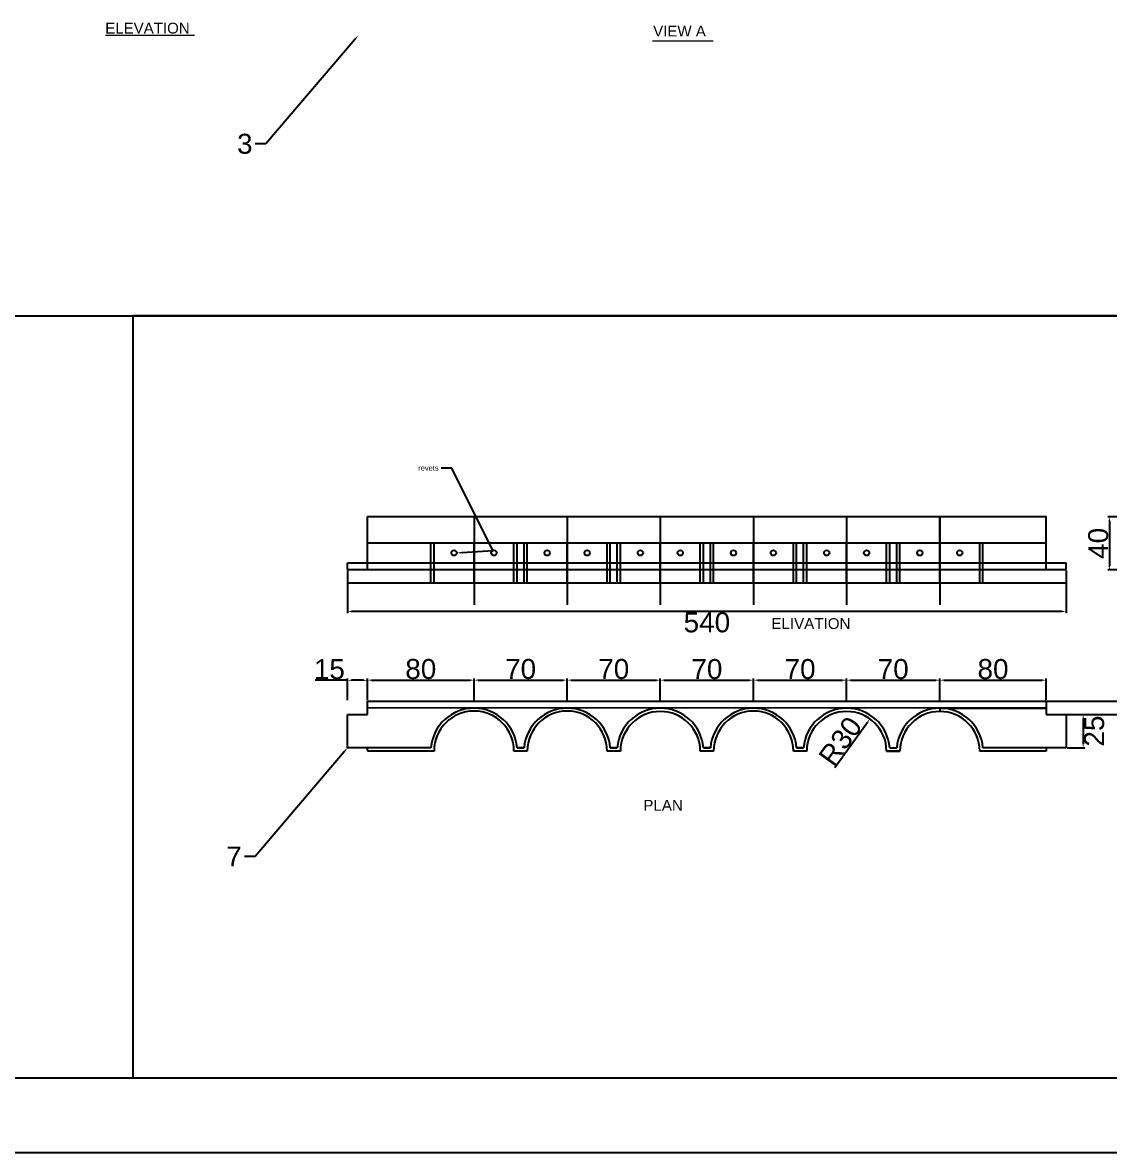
# Model space of a CAD drawing. Header units: millimetres. Extents: x -3009 to 55097, y -2803 to 5841.
# Drawn here: x 49385 to 50202, y -1701 to -852 of the extents above; entities that cross this region are included whole.
import ezdxf
from ezdxf import colors
from ezdxf.entities.mleader import LeaderData, LeaderLine
from ezdxf.math import Vec2, Vec3

# ---------------------------------------------------------------- set-up
doc = ezdxf.new("R2010")
doc.units = ezdxf.units.MM
for name, color, linetype in [('DIM', 10, 'Continuous'), ('PDF2_Geometry', 7, 'Continuous'), ('PDF2_Text', 7, 'Continuous'), ('SC', 5, 'Continuous')]:
    doc.layers.add(name, color=color, linetype=linetype)
doc.layers.add('PDF_PDF_PDF_NAME PLATE', color=230, linetype='Continuous', true_color=0xff007f)
doc.styles.add('PDF F1', font='arial.ttf')
doc.styles.get("Standard").update_dxf_attribs({"font": 'arial.ttf', "height": 15})
doc.dimstyles.new('DIM', dxfattribs={"dimtxt": 15, "dimasz": 3, "dimexe": 1.25, "dimexo": 0.625, "dimtad": 2, "dimtoh": 1, "dimdec": 0, "dimtxsty": 'Standard', "dimcen": 2.5, "dimclrd": 1, "dimclre": 4, "dimclrt": 1, "dimadec": 0, "dimazin": 0, "dimtfac": 1, "dimtdec": 0, "dimtmove": 0, "dimatfit": 3, "dimfxl": 1, "dimtfillclr": 4, "dimarcsym": 0})

# ---------------------------------------------------------------- blocks, each defined once
blk = doc.blocks.new('*D288')
at = {"layer": 'Defpoints', "color": 0, "transparency": 16777216}
for p in [(49629.47, -1263.33), (50169.47, -1263.33), (49629.47, -1294.8)]:
    blk.add_point(p, dxfattribs=at)
at = {"layer": 'DIM', "color": 4, "lineweight": -2, "transparency": 16777216}
for p, q in [((49629.47, -1263.96), (49629.47, -1296.05)), ((50169.47, -1263.96), (50169.47, -1296.05))]:
    blk.add_line(p, q, dxfattribs=at)
at = {"layer": 'DIM', "color": 1, "lineweight": -2, "transparency": 16777216}
blk.add_line((50166.47, -1294.8), (49632.47, -1294.8), dxfattribs=at)
at = {"layer": 'DIM', "color": 1, "transparency": 16777216}
for points in [[(49632.47, -1294.3), (49632.47, -1295.3), (49629.47, -1294.8)], [(50166.47, -1294.3), (50166.47, -1295.3), (50169.47, -1294.8)]]:
    blk.add_solid(points, dxfattribs=at)
at = {"layer": 'DIM', "color": 1, "transparency": 16777216, "insert": (49899.47, -1303.08), "char_height": 15, "attachment_point": 5}
blk.add_mtext('540', dxfattribs=at)
blk = doc.blocks.new('*D289')
at = {"layer": 'Defpoints', "color": 0, "transparency": 16777216}
for p in [(49629.47, -1346.53), (49629.47, -1362.2), (49644.47, -1362.2)]:
    blk.add_point(p, dxfattribs=at)
at = {"layer": 'DIM', "color": 1, "lineweight": -2, "transparency": 16777216}
for p, q in [((49629.47, -1346.53), (49605.04, -1346.53)), ((49641.47, -1346.53), (49632.47, -1346.53))]:
    blk.add_line(p, q, dxfattribs=at)
at = {"layer": 'DIM', "color": 4, "lineweight": -2, "transparency": 16777216}
for p, q in [((49629.47, -1361.57), (49629.47, -1345.28)), ((49644.47, -1361.57), (49644.47, -1345.28))]:
    blk.add_line(p, q, dxfattribs=at)
at = {"layer": 'DIM', "color": 1, "transparency": 16777216}
for points in [[(49632.47, -1346.03), (49632.47, -1347.03), (49629.47, -1346.53)], [(49641.47, -1346.03), (49641.47, -1347.03), (49644.47, -1346.53)]]:
    blk.add_solid(points, dxfattribs=at)
at = {"layer": 'DIM', "color": 1, "transparency": 16777216, "insert": (49615.75, -1338.24), "char_height": 15, "attachment_point": 5}
blk.add_mtext('15', dxfattribs=at)
blk = doc.blocks.new('*D290')
at = {"layer": 'Defpoints', "color": 0, "transparency": 16777216}
for p in [(49724.47, -1346.42), (49644.47, -1362.2), (49724.47, -1362.2)]:
    blk.add_point(p, dxfattribs=at)
at = {"layer": 'DIM', "color": 4, "lineweight": -2, "transparency": 16777216}
for p, q in [((49644.47, -1361.57), (49644.47, -1345.17)), ((49724.47, -1361.57), (49724.47, -1345.17))]:
    blk.add_line(p, q, dxfattribs=at)
at = {"layer": 'DIM', "color": 1, "lineweight": -2, "transparency": 16777216}
blk.add_line((49647.47, -1346.42), (49721.47, -1346.42), dxfattribs=at)
at = {"layer": 'DIM', "color": 1, "transparency": 16777216}
for points in [[(49647.47, -1345.92), (49647.47, -1346.92), (49644.47, -1346.42)], [(49721.47, -1345.92), (49721.47, -1346.92), (49724.47, -1346.42)]]:
    blk.add_solid(points, dxfattribs=at)
at = {"layer": 'DIM', "color": 1, "transparency": 16777216, "insert": (49684.47, -1338.13), "char_height": 15, "attachment_point": 5}
blk.add_mtext('80', dxfattribs=at)
blk = doc.blocks.new('*D291')
at = {"layer": 'Defpoints', "color": 0, "transparency": 16777216}
for p in [(49794.47, -1346.42), (49724.47, -1362.2), (49794.47, -1362.2)]:
    blk.add_point(p, dxfattribs=at)
at = {"layer": 'DIM', "color": 4, "lineweight": -2, "transparency": 16777216}
for p, q in [((49724.47, -1361.57), (49724.47, -1345.17)), ((49794.47, -1361.57), (49794.47, -1345.17))]:
    blk.add_line(p, q, dxfattribs=at)
at = {"layer": 'DIM', "color": 1, "lineweight": -2, "transparency": 16777216}
blk.add_line((49727.47, -1346.42), (49791.47, -1346.42), dxfattribs=at)
at = {"layer": 'DIM', "color": 1, "transparency": 16777216}
for points in [[(49727.47, -1345.92), (49727.47, -1346.92), (49724.47, -1346.42)], [(49791.47, -1345.92), (49791.47, -1346.92), (49794.47, -1346.42)]]:
    blk.add_solid(points, dxfattribs=at)
at = {"layer": 'DIM', "color": 1, "transparency": 16777216, "insert": (49759.47, -1338.13), "char_height": 15, "attachment_point": 5}
blk.add_mtext('70', dxfattribs=at)
blk = doc.blocks.new('*D292')
at = {"layer": 'Defpoints', "color": 0, "transparency": 16777216}
for p in [(49864.47, -1346.42), (49794.47, -1362.2), (49864.47, -1362.2)]:
    blk.add_point(p, dxfattribs=at)
at = {"layer": 'DIM', "color": 4, "lineweight": -2, "transparency": 16777216}
for p, q in [((49794.47, -1361.57), (49794.47, -1345.17)), ((49864.47, -1361.57), (49864.47, -1345.17))]:
    blk.add_line(p, q, dxfattribs=at)
at = {"layer": 'DIM', "color": 1, "lineweight": -2, "transparency": 16777216}
blk.add_line((49797.47, -1346.42), (49861.47, -1346.42), dxfattribs=at)
at = {"layer": 'DIM', "color": 1, "transparency": 16777216}
for points in [[(49797.47, -1345.92), (49797.47, -1346.92), (49794.47, -1346.42)], [(49861.47, -1345.92), (49861.47, -1346.92), (49864.47, -1346.42)]]:
    blk.add_solid(points, dxfattribs=at)
at = {"layer": 'DIM', "color": 1, "transparency": 16777216, "insert": (49829.47, -1338.13), "char_height": 15, "attachment_point": 5}
blk.add_mtext('70', dxfattribs=at)
blk = doc.blocks.new('*D293')
at = {"layer": 'Defpoints', "color": 0, "transparency": 16777216}
for p in [(49934.47, -1346.45), (49864.47, -1362.2), (49934.47, -1362.2)]:
    blk.add_point(p, dxfattribs=at)
at = {"layer": 'DIM', "color": 4, "lineweight": -2, "transparency": 16777216}
for p, q in [((49864.47, -1361.57), (49864.47, -1345.2)), ((49934.47, -1361.57), (49934.47, -1345.2))]:
    blk.add_line(p, q, dxfattribs=at)
at = {"layer": 'DIM', "color": 1, "lineweight": -2, "transparency": 16777216}
blk.add_line((49867.47, -1346.45), (49931.47, -1346.45), dxfattribs=at)
at = {"layer": 'DIM', "color": 1, "transparency": 16777216}
for points in [[(49867.47, -1345.95), (49867.47, -1346.95), (49864.47, -1346.45)], [(49931.47, -1345.95), (49931.47, -1346.95), (49934.47, -1346.45)]]:
    blk.add_solid(points, dxfattribs=at)
at = {"layer": 'DIM', "color": 1, "transparency": 16777216, "insert": (49899.47, -1338.17), "char_height": 15, "attachment_point": 5}
blk.add_mtext('70', dxfattribs=at)
blk = doc.blocks.new('*D294')
at = {"layer": 'Defpoints', "color": 0, "transparency": 16777216}
for p in [(50004.47, -1346.45), (49934.47, -1362.2), (50004.47, -1362.2)]:
    blk.add_point(p, dxfattribs=at)
at = {"layer": 'DIM', "color": 4, "lineweight": -2, "transparency": 16777216}
for p, q in [((49934.47, -1361.57), (49934.47, -1345.2)), ((50004.47, -1361.57), (50004.47, -1345.2))]:
    blk.add_line(p, q, dxfattribs=at)
at = {"layer": 'DIM', "color": 1, "lineweight": -2, "transparency": 16777216}
blk.add_line((49937.47, -1346.45), (50001.47, -1346.45), dxfattribs=at)
at = {"layer": 'DIM', "color": 1, "transparency": 16777216}
for points in [[(49937.47, -1345.95), (49937.47, -1346.95), (49934.47, -1346.45)], [(50001.47, -1345.95), (50001.47, -1346.95), (50004.47, -1346.45)]]:
    blk.add_solid(points, dxfattribs=at)
at = {"layer": 'DIM', "color": 1, "transparency": 16777216, "insert": (49969.47, -1338.17), "char_height": 15, "attachment_point": 5}
blk.add_mtext('70', dxfattribs=at)
blk = doc.blocks.new('*D295')
at = {"layer": 'Defpoints', "color": 0, "transparency": 16777216}
for p in [(50074.47, -1346.45), (50004.47, -1362.2), (50074.47, -1362.2)]:
    blk.add_point(p, dxfattribs=at)
at = {"layer": 'DIM', "color": 4, "lineweight": -2, "transparency": 16777216}
for p, q in [((50004.47, -1361.57), (50004.47, -1345.2)), ((50074.47, -1361.57), (50074.47, -1345.2))]:
    blk.add_line(p, q, dxfattribs=at)
at = {"layer": 'DIM', "color": 1, "lineweight": -2, "transparency": 16777216}
blk.add_line((50007.47, -1346.45), (50071.47, -1346.45), dxfattribs=at)
at = {"layer": 'DIM', "color": 1, "transparency": 16777216}
for points in [[(50007.47, -1345.95), (50007.47, -1346.95), (50004.47, -1346.45)], [(50071.47, -1345.95), (50071.47, -1346.95), (50074.47, -1346.45)]]:
    blk.add_solid(points, dxfattribs=at)
at = {"layer": 'DIM', "color": 1, "transparency": 16777216, "insert": (50039.47, -1338.17), "char_height": 15, "attachment_point": 5}
blk.add_mtext('70', dxfattribs=at)
blk = doc.blocks.new('*D296')
at = {"layer": 'Defpoints', "color": 0, "transparency": 16777216}
for p in [(50154.47, -1346.45), (50074.47, -1362.2), (50154.47, -1362.2)]:
    blk.add_point(p, dxfattribs=at)
at = {"layer": 'DIM', "color": 4, "lineweight": -2, "transparency": 16777216}
for p, q in [((50074.47, -1361.57), (50074.47, -1345.2)), ((50154.47, -1361.57), (50154.47, -1345.2))]:
    blk.add_line(p, q, dxfattribs=at)
at = {"layer": 'DIM', "color": 1, "lineweight": -2, "transparency": 16777216}
blk.add_line((50077.47, -1346.45), (50151.47, -1346.45), dxfattribs=at)
at = {"layer": 'DIM', "color": 1, "transparency": 16777216}
for points in [[(50077.47, -1345.95), (50077.47, -1346.95), (50074.47, -1346.45)], [(50151.47, -1345.95), (50151.47, -1346.95), (50154.47, -1346.45)]]:
    blk.add_solid(points, dxfattribs=at)
at = {"layer": 'DIM', "color": 1, "transparency": 16777216, "insert": (50114.47, -1338.17), "char_height": 15, "attachment_point": 5}
blk.add_mtext('80', dxfattribs=at)
blk = doc.blocks.new('*D298')
at = {"layer": 'Defpoints', "color": 0, "transparency": 16777216}
for p in [(50169.47, -1372.2), (50169.47, -1397.2), (50182.23, -1397.2)]:
    blk.add_point(p, dxfattribs=at)
at = {"layer": 'DIM', "color": 4, "lineweight": -2, "transparency": 16777216}
for p, q in [((50170.1, -1372.2), (50183.48, -1372.2)), ((50170.1, -1397.2), (50183.48, -1397.2))]:
    blk.add_line(p, q, dxfattribs=at)
at = {"layer": 'DIM', "color": 1, "lineweight": -2, "transparency": 16777216}
blk.add_line((50182.23, -1375.2), (50182.23, -1394.2), dxfattribs=at)
at = {"layer": 'DIM', "color": 1, "transparency": 16777216}
for points in [[(50181.73, -1375.2), (50182.73, -1375.2), (50182.23, -1372.2)], [(50181.73, -1394.2), (50182.73, -1394.2), (50182.23, -1397.2)]]:
    blk.add_solid(points, dxfattribs=at)
at = {"layer": 'DIM', "color": 1, "transparency": 16777216, "insert": (50190.51, -1384.7), "char_height": 15, "attachment_point": 5, "rotation": 90}
blk.add_mtext('25', dxfattribs=at)
blk = doc.blocks.new('*D287')
at = {"layer": 'Defpoints', "color": 0, "transparency": 16777216}
for p in [(50021.95, -1375.57), (50004.47, -1399.96)]:
    blk.add_point(p, dxfattribs=at)
at = {"layer": 'DIM', "color": 1, "lineweight": -2, "transparency": 16777216}
blk.add_line((49995.71, -1412.18), (50020.2, -1378.01), dxfattribs=at)
at = {"layer": 'DIM', "color": 1, "transparency": 16777216}
blk.add_solid([(50019.79, -1377.72), (50020.61, -1378.3), (50021.95, -1375.57)], dxfattribs=at)
at = {"layer": 'DIM', "color": 1, "transparency": 16777216, "insert": (49999.76, -1392.3), "char_height": 15, "attachment_point": 5, "rotation": 54.376}
blk.add_mtext('R30', dxfattribs=at)
blk = doc.blocks.new('*D299')
at = {"layer": 'Defpoints', "color": 0, "transparency": 16777216}
for p in [(50209.47, -1223.61), (50201.87, -1263.61), (50209.47, -1263.61)]:
    blk.add_point(p, dxfattribs=at)
at = {"layer": 'DIM', "color": 4, "lineweight": -2, "transparency": 16777216}
for p, q in [((50208.85, -1223.61), (50200.62, -1223.61)), ((50208.85, -1263.61), (50200.62, -1263.61))]:
    blk.add_line(p, q, dxfattribs=at)
at = {"layer": 'DIM', "color": 1, "lineweight": -2, "transparency": 16777216}
blk.add_line((50201.87, -1226.61), (50201.87, -1260.61), dxfattribs=at)
at = {"layer": 'DIM', "color": 1, "transparency": 16777216}
for points in [[(50201.37, -1226.61), (50202.37, -1226.61), (50201.87, -1223.61)], [(50201.37, -1260.61), (50202.37, -1260.61), (50201.87, -1263.61)]]:
    blk.add_solid(points, dxfattribs=at)
at = {"layer": 'DIM', "color": 1, "transparency": 16777216, "insert": (50193.59, -1243.61), "char_height": 15, "attachment_point": 5, "rotation": 90}
blk.add_mtext('40', dxfattribs=at)
blk = doc.blocks.new('*D358')
at = {"layer": 'Defpoints', "color": 0, "transparency": 16777216}
for p in [(50154.47, -1362.2), (50154.47, -1372.2), (50210.43, -1372.2)]:
    blk.add_point(p, dxfattribs=at)
at = {"layer": 'DIM', "color": 4, "lineweight": -2, "transparency": 16777216}
for p, q in [((50155.1, -1362.2), (50211.68, -1362.2)), ((50155.1, -1372.2), (50211.68, -1372.2))]:
    blk.add_line(p, q, dxfattribs=at)
at = {"layer": 'DIM', "color": 1, "lineweight": -2, "transparency": 16777216}
blk.add_line((50210.43, -1365.2), (50210.43, -1369.2), dxfattribs=at)
at = {"layer": 'DIM', "color": 1, "transparency": 16777216}
for points in [[(50209.93, -1365.2), (50210.93, -1365.2), (50210.43, -1362.2)], [(50209.93, -1369.2), (50210.93, -1369.2), (50210.43, -1372.2)]]:
    blk.add_solid(points, dxfattribs=at)
at = {"layer": 'DIM', "color": 1, "transparency": 16777216, "insert": (50218.71, -1367.2), "char_height": 15, "attachment_point": 5, "rotation": 90}
blk.add_mtext('10', dxfattribs=at)

msp = doc.modelspace()

# ---------------------------------------------------------------- linework, layer by layer
at = {"color": 252, "true_color": 0x939598}
for p, q in [((48662.65, -1072.68), (50273.63, -1072.68)), ((50273.63, -1072.68), (49468.14, -1072.68)), ((49468.14, -1072.68), (49468.14, -1645.68))]:
    msp.add_line(p, q, dxfattribs=at)
for p, q in [((49644.47, -1263.33), (49644.47, -1223.33)), ((49644.47, -1223.33), (50154.47, -1223.33)), ((49724.47, -1223.33), (49724.47, -1289.81)), ((49794.47, -1223.33), (49794.47, -1289.81)), ((49864.47, -1223.33), (49864.47, -1289.81)), ((49934.47, -1223.33), (49934.47, -1289.81)), ((50004.47, -1223.33), (50004.47, -1289.81)), ((50074.47, -1243.33), (50074.47, -1223.33)), ((50074.47, -1223.33), (50074.47, -1289.81)), ((50154.47, -1263.33), (50154.47, -1223.33)), ((49644.47, -1243.33), (50154.47, -1243.33)), ((49644.47, -1263.33), (49644.47, -1243.33)), ((49692.09, -1273.33), (49692.09, -1243.33)), ((49694.47, -1273.33), (49694.47, -1243.33)), ((49724.47, -1258.33), (49724.47, -1243.33)), ((49724.47, -1258.33), (49724.47, -1243.33)), ((49754.47, -1273.33), (49754.47, -1243.33)), ((49756.86, -1273.33), (49756.86, -1243.33)), ((49762.09, -1273.33), (49762.09, -1243.33)), ((49764.47, -1273.33), (49764.47, -1243.33)), ((49794.47, -1258.33), (49794.47, -1243.33)), ((49824.47, -1273.33), (49824.47, -1243.33)), ((49826.86, -1273.33), (49826.86, -1243.33)), ((49832.09, -1273.33), (49832.09, -1243.33)), ((49834.47, -1273.33), (49834.47, -1243.33)), ((49864.47, -1258.33), (49864.47, -1243.33)), ((49894.47, -1273.33), (49894.47, -1243.33)), ((49896.85, -1273.33), (49896.85, -1243.33)), ((49902.09, -1273.33), (49902.09, -1243.33)), ((49904.47, -1273.33), (49904.47, -1243.33)), ((49934.47, -1258.33), (49934.47, -1243.33)), ((49964.47, -1273.33), (49964.47, -1243.33)), ((49966.85, -1273.33), (49966.85, -1243.33)), ((49972.09, -1273.33), (49972.09, -1243.33)), ((49974.47, -1273.33), (49974.47, -1243.33)), ((50004.47, -1258.33), (50004.47, -1243.33)), ((50034.47, -1273.33), (50034.47, -1243.33)), ((50036.86, -1273.33), (50036.86, -1243.33)), ((50042.09, -1273.33), (50042.09, -1243.33)), ((50044.47, -1273.33), (50044.47, -1243.33)), ((50074.47, -1258.33), (50074.47, -1243.33)), ((50104.47, -1273.33), (50104.47, -1243.33)), ((50106.86, -1273.33), (50106.86, -1243.33)), ((49629.47, -1258.33), (50169.47, -1258.33)), ((49629.47, -1263.33), (49629.47, -1258.33)), ((49629.47, -1263.33), (50169.47, -1263.33)), ((49724.47, -1263.33), (49724.47, -1258.33)), ((49724.47, -1273.33), (49724.47, -1263.33)), ((49794.47, -1263.33), (49794.47, -1258.33)), ((49794.47, -1273.33), (49794.47, -1263.33)), ((49864.47, -1263.33), (49864.47, -1258.33)), ((49864.47, -1273.33), (49864.47, -1263.33)), ((49934.47, -1263.33), (49934.47, -1258.33)), ((49934.47, -1273.33), (49934.47, -1263.33)), ((50004.47, -1263.33), (50004.47, -1258.33)), ((50004.47, -1273.33), (50004.47, -1263.33)), ((50074.47, -1263.33), (50074.47, -1258.33)), ((50074.47, -1273.33), (50074.47, -1263.33)), ((50169.47, -1263.33), (50169.47, -1258.33)), ((49629.47, -1273.33), (50169.47, -1273.33)), ((50074.47, -1273.33), (50074.47, -1289.81)), ((49644.47, -1372.2), (49644.47, -1362.2)), ((49644.47, -1362.2), (49724.47, -1362.2)), ((49644.47, -1362.2), (49724.47, -1362.2)), ((49724.47, -1362.2), (49794.47, -1362.2)), ((49724.47, -1362.2), (49794.47, -1362.2)), ((49794.47, -1362.2), (49864.47, -1362.2)), ((49864.47, -1362.2), (49934.47, -1362.2)), ((49934.47, -1362.2), (50004.47, -1362.2)), ((50004.47, -1362.2), (50074.47, -1362.2)), ((50074.47, -1362.2), (50154.47, -1362.2)), ((50154.47, -1362.2), (50154.47, -1372.2)), ((49629.47, -1397.2), (49629.47, -1372.2)), ((49629.47, -1372.2), (49644.47, -1372.2)), ((50154.47, -1367.46), (49644.47, -1367.2)), ((49724.47, -1367.24), (49724.47, -1367.46)), ((49794.47, -1367.28), (49794.47, -1367.46)), ((49864.47, -1367.31), (49864.47, -1367.46)), ((49934.47, -1367.35), (49934.47, -1367.46)), ((50004.47, -1367.38), (50004.47, -1367.46)), ((50074.47, -1367.42), (50074.47, -1369.96)), ((50074.47, -1367.46), (50154.47, -1367.46)), ((50104.47, -1367.46), (50104.47, -1367.43)), ((50106.86, -1367.46), (50106.86, -1367.43)), ((50154.47, -1372.2), (50169.47, -1372.2)), ((50169.47, -1372.2), (50169.47, -1397.2)), ((49692.09, -1397.2), (49629.47, -1397.2)), ((49644.47, -1399.2), (49644.47, -1397.2)), ((49694.47, -1399.7), (49644.47, -1399.7)), ((49764.47, -1399.7), (49754.47, -1399.7)), ((49762.09, -1397.2), (49756.86, -1397.2)), ((49756.86, -1397.2), (49762.09, -1397.2)), ((49834.47, -1399.7), (49824.47, -1399.7)), ((49832.09, -1397.2), (49826.86, -1397.2)), ((49826.86, -1397.2), (49832.09, -1397.2)), ((49904.47, -1399.7), (49894.47, -1399.7)), ((49902.09, -1397.2), (49896.86, -1397.2)), ((49896.86, -1397.2), (49902.09, -1397.2)), ((49974.47, -1399.7), (49964.47, -1399.7)), ((49972.09, -1397.2), (49966.86, -1397.2)), ((49966.86, -1397.2), (49972.09, -1397.2)), ((50044.47, -1399.7), (50034.47, -1399.7)), ((50034.47, -1399.7), (50044.47, -1399.7)), ((50034.47, -1399.7), (50039.47, -1399.7)), ((50036.86, -1397.2), (50042.09, -1397.2)), ((50036.86, -1399.7), (50042.09, -1399.7)), ((50039.47, -1399.7), (50044.47, -1399.7)), ((50154.43, -1399.7), (50104.47, -1399.7)), ((50169.47, -1397.2), (50106.86, -1397.2)), ((50154.43, -1397.2), (50154.43, -1399.7))]:
    msp.add_line(p, q)
for centre in [(49709.47, -1250.83), (49739.47, -1250.83), (49779.47, -1250.83), (49809.47, -1250.83), (49849.47, -1250.83), (49879.47, -1250.83), (49919.47, -1250.83), (49949.47, -1250.83), (49989.47, -1250.83), (50019.47, -1250.83), (50059.47, -1250.83), (50089.47, -1250.83)]:
    msp.add_circle(centre, 2)
for centre, radius, start, end in [((49724.47, -1399.96), 32.5, 4.86549, 175.13451), ((49724.47, -1399.7), 30, 0, 180), ((49794.47, -1399.96), 32.5, 4.86549, 175.13451), ((49794.47, -1399.7), 30, 0, 180), ((49864.47, -1399.96), 32.5, 4.86549, 175.13451), ((49864.47, -1399.96), 30, 0.49005, 179.50995), ((49934.47, -1399.96), 32.5, 4.86549, 175.13451), ((49934.47, -1399.7), 30, 0, 180), ((50004.47, -1399.96), 32.5, 4.86549, 175.13451), ((50004.47, -1399.96), 30, 0.49005, 179.50995), ((50074.47, -1399.96), 32.5, 4.86549, 175.13451), ((50074.47, -1399.96), 30, 0.49005, 179.50995)]:
    msp.add_arc(centre, radius, start, end)
at = {"layer": 'PDF2_Geometry', "lineweight": 13}
for points in [[(49447.58, -861.77), (49514.38, -861.77)], [(49858.66, -865.91), (49904.07, -865.91)]]:
    msp.add_lwpolyline(points, dxfattribs=at)
at = {"layer": 'PDF_PDF_PDF_NAME PLATE', "lineweight": 25}
for p, q in [((51463.13, -1645.68), (48662.65, -1645.68)), ((48606.95, -1701.37), (51536.79, -1701.37))]:
    msp.add_line(p, q, dxfattribs=at)

# ---------------------------------------------------------------- texts
for s, p in [('ELIVATION', (49947.91, -1307.97)), ('PLAN', (49851.68, -1444.55))]:
    msp.add_text(s, height=8.151).set_placement(p)
at = {"layer": 'PDF2_Text', "char_height": 8.092, "attachment_point": 4, "style": 'PDF F1'}
for s, insert in [('ELEVATION', (49447.36, -856.43)), ('VIEW A', (49859.09, -858.59))]:
    msp.add_mtext(s, dxfattribs=dict(at, insert=insert))

# ---------------------------------------------------------------- dimensions: what is measured, and where the dimension line sits
at = {"layer": 'DIM'}
for base, p1, p2, picture, middle in [((50201.87, -1263.61), (50209.47, -1223.61), (50209.47, -1263.61), '*D299', (50193.59, -1243.61)), ((50182.23, -1397.2), (50169.47, -1372.2), (50169.47, -1397.2), '*D298', (50190.51, -1384.7))]:
    dim = msp.add_linear_dim(base=base, p1=p1, p2=p2, angle=90, dimstyle='DIM', dxfattribs=at)
    dim.commit()
    dim.dimension.update_dxf_attribs({"geometry": picture, "text_midpoint": middle})
for base, p1, p2, picture, middle in [((49629.47, -1294.8), (50169.47, -1263.33), (49629.47, -1263.33), '*D288', (49899.47, -1303.08)), ((49629.47, -1346.53), (49644.47, -1362.2), (49629.47, -1362.2), '*D289', (49615.75, -1338.24)), ((49724.47, -1346.42), (49644.47, -1362.2), (49724.47, -1362.2), '*D290', (49684.47, -1338.13)), ((49794.47, -1346.42), (49724.47, -1362.2), (49794.47, -1362.2), '*D291', (49759.47, -1338.13)), ((49864.47, -1346.42), (49794.47, -1362.2), (49864.47, -1362.2), '*D292', (49829.47, -1338.13)), ((49934.47, -1346.45), (49864.47, -1362.2), (49934.47, -1362.2), '*D293', (49899.47, -1338.17)), ((50004.47, -1346.45), (49934.47, -1362.2), (50004.47, -1362.2), '*D294', (49969.47, -1338.17)), ((50074.47, -1346.45), (50004.47, -1362.2), (50074.47, -1362.2), '*D295', (50039.47, -1338.17)), ((50154.47, -1346.45), (50074.47, -1362.2), (50154.47, -1362.2), '*D296', (50114.47, -1338.17))]:
    dim = msp.add_linear_dim(base=base, p1=p1, p2=p2, dimstyle='DIM', dxfattribs=at)
    dim.commit()
    dim.dimension.update_dxf_attribs({"geometry": picture, "text_midpoint": middle})
dim = msp.add_linear_dim(base=(50210.43, -1372.2), p1=(50154.47, -1362.2), p2=(50154.47, -1372.2), angle=90, dimstyle='DIM', dxfattribs=at)
dim.commit()
dim.dimension.update_dxf_attribs({"geometry": '*D358', "text_midpoint": (50210.43, -1367.2), "dimtype": 160})
dim = msp.add_radius_dim(center=(50004.47, -1399.96), mpoint=(50021.95, -1375.57), dimstyle='DIM', dxfattribs=at)
dim.commit()
dim.dimension.update_dxf_attribs({"geometry": '*D287', "text_midpoint": (50006.5, -1397.13), "dimtype": 164})

# ---------------------------------------------------------------- leaders
ml = msp.add_multileader_mtext('Standard')
ml.set_content('3', color=256)
ml.set_leader_properties()
ml.build(insert=Vec2(0, 0))
ctx = ml.context
ctx.base_point, ctx.char_height, ctx.plane_origin = Vec3(49546.23, -943.4), 15, Vec3(49637.63, -861.63)
ctx.text_align_type = 2
notes = []
notes.append((ctx, [(0, (1, 1, 0), (49568.05, -943.4), (-1, 0), 8, [(0, [(49637.63, -861.63)], 0, [])])]))
ctx.mtext.insert, ctx.mtext.alignment, ctx.mtext.flow_direction = Vec3(49558.05, -935.77), 3, 5
ml = msp.add_multileader_mtext('Standard')
ml.set_content('7', color=256)
ml.set_leader_properties()
ml.build(insert=Vec2(0, 0))
ctx = ml.context
ctx.base_point, ctx.char_height, ctx.plane_origin = Vec3(49538.19, -1478.97), 15, Vec3(49629.47, -1397.2)
ctx.text_align_type = 2
notes.append((ctx, [(0, (1, 1, 0), (49559.9, -1478.97), (-1, 0), 8, [(0, [(49629.47, -1397.2)], 0, [])])]))
ctx.mtext.insert, ctx.mtext.alignment, ctx.mtext.flow_direction = Vec3(49549.9, -1471.47), 3, 5
at = {"layer": 'SC'}
ml = msp.add_multileader_mtext('Standard', dxfattribs=at)
ml.set_content('revets', color=256)
ml.set_leader_properties()
ml.build(insert=Vec2(0, 0))
ctx = ml.context
ctx.base_point, ctx.plane_origin = Vec3(49681.17, -1187.01), Vec3(49711.47, -1250.83)
ctx.text_align_type = 2
notes.append((ctx, [(0, (1, 1, 0), (49707.81, -1187.01), (-1, 0), 8, [(1, [(49711.47, -1250.83), (49738.58, -1249.04)], 0, [])])]))
ctx.mtext.insert, ctx.mtext.alignment, ctx.mtext.flow_direction = Vec3(49697.81, -1184.97), 3, 5
for ctx, leaders in notes:
    for number, flags, end, landing, length, lines in leaders:
        leader = LeaderData()
        leader.index, (leader.has_last_leader_line, leader.has_dogleg_vector, leader.attachment_direction) = number, flags
        leader.last_leader_point, leader.dogleg_vector, leader.dogleg_length = Vec3(end), Vec3(landing), length
        for number, points, colour, breaks in lines:
            line = LeaderLine()
            line.index, line.vertices, line.color, line.breaks = number, Vec3.list(points), colors.encode_raw_color(colour), breaks
            leader.lines.append(line)
        ctx.leaders.append(leader)

doc.saveas('drawing.dxf')
